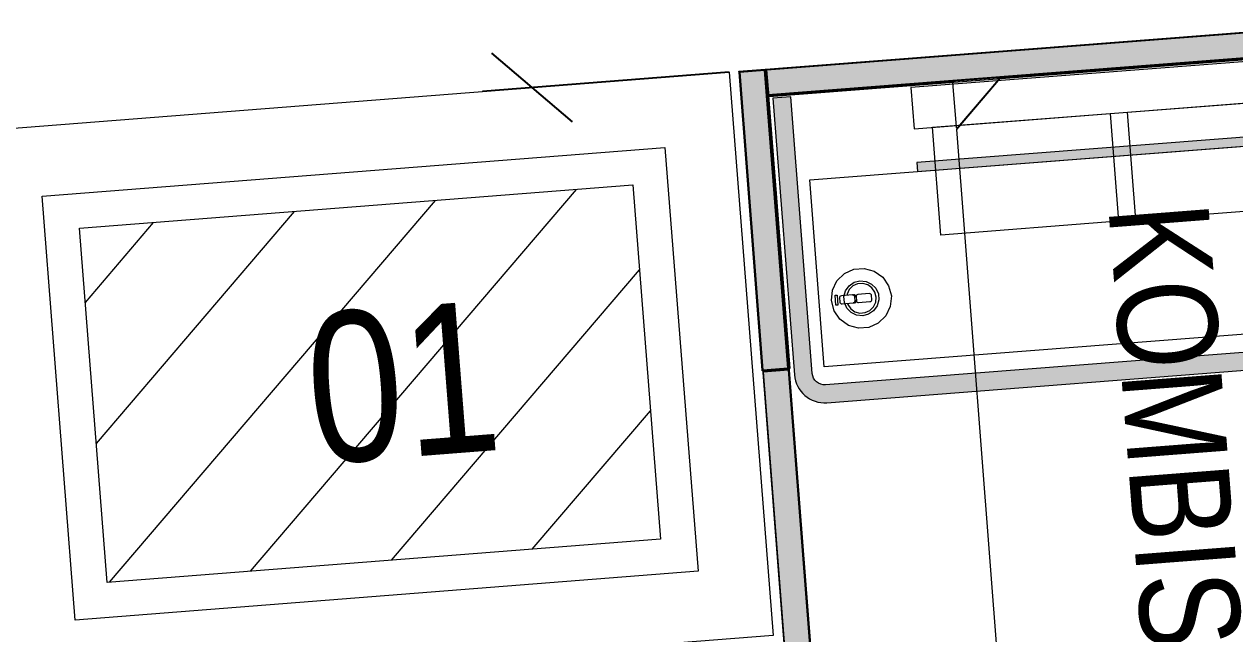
# Model space of a CAD drawing. Header units: millimetres. Extents: x 1954135 to 2038297, y 1349223 to 1397094.
# Drawn here: x 2005114 to 2006325, y 1381123 to 1381732 of the extents above; entities that cross this region are included whole.
import ezdxf
from ezdxf.enums import TextEntityAlignment as Align

# ---------------------------------------------------------------- set-up
doc = ezdxf.new("R2010")
doc.units = ezdxf.units.MM
doc.header["$MEASUREMENT"] = 0
doc.layers.get('Defpoints').update_dxf_attribs({"lineweight": 0})
doc.layers.add('01_Grundriss (Construction)', color=7, linetype='Continuous', lineweight=0)
doc.layers.add('10_Einrichtung', color=7, linetype='Continuous', lineweight=0)
doc.styles.add('Rossmann', font='ARIALN.TTF', dxfattribs={"height": 100})
doc.styles.add('Style-Arial Narrow', font='ARIALN.TTF')
doc.dimstyles.new('Rossmann', dxfattribs={"dimtxt": 100, "dimasz": 75, "dimexe": 50, "dimexo": 0.0625, "dimgap": 50, "dimtad": 1, "dimdec": 3, "dimlfac": 0.001, "dimzin": 3, "dimtxsty": 'Rossmann', "dimcen": 0, "dimadec": 3, "dimazin": 0, "dimtfac": 1, "dimtdec": 0, "dimtofl": 0, "dimtmove": 0, "dimatfit": 1, "dimfxl": 200, "dimfxlon": 1, "dimfrac": 2, "dimtolj": 1, "dimtzin": 3, "dimarcsym": 0})

# ---------------------------------------------------------------- blocks, each defined once
blk = doc.blocks.new('Kombistation Anker')
at = {"layer": '10_Einrichtung', "linetype": 'Continuous', "lineweight": 0, "true_color": 0xe94e1b}
for points in [[(-595.9, -273.8), (-595.9, 299.8), (-569, 299.8), (-569, -273.8)], [(-595.9, -301.1), (-595.9, -274.2), (-296.5, -274.2), (-296.5, -301.1)]]:
    blk.add_hatch(color=20, dxfattribs=at).paths.add_polyline_path(points)
at = {"layer": '10_Einrichtung', "linetype": 'Continuous', "lineweight": 0, "true_color": 0x575756}
h = blk.add_hatch(color=251, dxfattribs=at)
edge = h.paths.add_edge_path()
edge.add_line((-567.2, 296), (-567.2, 278.1))
edge.add_line((-567.2, 278.1), (-289.9, 278.1))
edge.add_spline(control_points=[(-289.9, 278.1), (-283.1, 278.1), (-277.5, 272.5), (-277.5, 265.7)], knot_values=[0, 0, 0, 0, 1, 1, 1, 1], degree=3, periodic=0)
edge.add_line((-277.5, 265.7), (-277.5, -239.7))
edge.add_spline(control_points=[(-277.5, -239.7), (-277.5, -246.5), (-283.1, -252.1), (-289.9, -252.1)], knot_values=[0, 0, 0, 0, 1, 1, 1, 1], degree=3, periodic=0)
edge.add_line((-289.9, -252.1), (-567.2, -252.1))
edge.add_line((-567.2, -252.1), (-567.2, -270))
edge.add_line((-567.2, -270), (-289.9, -270))
edge.add_spline(control_points=[(-289.9, -270), (-273.2, -270), (-259.6, -256.4), (-259.6, -239.7)], knot_values=[0, 0, 0, 0, 1, 1, 1, 1], degree=3, periodic=0)
edge.add_line((-259.6, -239.7), (-259.6, 265.7))
edge.add_spline(control_points=[(-259.6, 265.7), (-259.6, 282.4), (-273.2, 296), (-289.9, 296)], knot_values=[0, 0, 0, 0, 1, 1, 1, 1], degree=3, periodic=0)
edge.add_line((-289.9, 296), (-567.2, 296))
at = {"layer": '10_Einrichtung', "linetype": 'Continuous', "lineweight": 0, "true_color": 0x575756, "extrusion": (0, 0, -1)}
blk.add_hatch(color=251, dxfattribs=at).paths.add_polyline_path([(492, -131.6), (483, -131.6), (483, 279.1), (492, 279.1)])
at = {"layer": '10_Einrichtung', "color": 18, "lineweight": 0, "true_color": 0x000000}
for p, q in [((-596.7, -300.9), (-596.7, 301.3)), ((-596.7, -274.6), (-596.7, 299.5)), ((-596, 299.5), (-596, -274.6)), ((-596, -274.6), (-596, 299.5)), ((-570.9, -274.6), (-570.9, 299.5)), ((-570.9, 299.5), (-570.9, -274.6)), ((-570.2, 299.5), (-570.2, -274.6)), ((-569.6, -41.4), (-569.6, 252)), ((-569.6, -31.4), (-569.6, 17.7)), ((-521.9, -89.1), (-569.6, -41.4)), ((522.7, -89.1), (-521.9, -89.1)), ((-380.3, -174.3), (-371.3, -169.1)), ((-371.3, -169.1), (-361, -167.2)), ((-361, -167.2), (-350.7, -169.1)), ((-350.7, -169.1), (-341.7, -174.3)), ((-387, -182.3), (-380.3, -174.3)), ((-341.7, -174.3), (-335, -182.3)), ((-390.6, -192.1), (-387, -182.3)), ((-390.6, -202.5), (-390.6, -192.1)), ((-373.9, -189.8), (-375.6, -194.7)), ((-370.6, -185.9), (-373.9, -189.8)), ((-366.1, -183.3), (-370.6, -185.9)), ((-361, -182.4), (-366.1, -183.3)), ((-355.9, -183.3), (-361, -182.4)), ((-351.4, -185.9), (-355.9, -183.3)), ((-348.1, -189.8), (-351.4, -185.9)), ((-346.4, -194.7), (-348.1, -189.8)), ((-335, -182.3), (-331.4, -192.1)), ((-331.4, -192.1), (-331.4, -202.5)), ((-387, -212.3), (-390.6, -202.5)), ((-375.6, -194.7), (-375.6, -199.9)), ((-375.6, -199.9), (-373.9, -204.7)), ((-373.9, -204.7), (-370.6, -208.7)), ((-364.9, -203.8), (-365, -204.4)), ((-365, -204.4), (-364.9, -203.8)), ((-365, -205.7), (-365, -204.4)), ((-364.9, -205.1), (-365, -205.7)), ((-364.6, -203.2), (-364.9, -203.8)), ((-364.9, -203.8), (-364.6, -203.2)), ((-364.6, -204.5), (-364.9, -205.1)), ((-364.2, -202.8), (-364.6, -203.2)), ((-364.6, -203.2), (-364.2, -202.8)), ((-364.2, -204.1), (-364.6, -204.5)), ((-363.6, -202.5), (-364.2, -202.8)), ((-364.2, -202.8), (-363.6, -202.5)), ((-363.6, -203.8), (-364.2, -204.1)), ((-363.6, -202.5), (-363.3, -202.4)), ((-363.1, -202.5), (-363.6, -202.5)), ((-363, -203.7), (-363.6, -203.8)), ((-363, -202.5), (-363, -203.7)), ((-359, -203.7), (-363, -203.7)), ((-359, -202.5), (-359, -203.7)), ((-358.4, -203.8), (-359, -203.7)), ((-358.4, -202.5), (-358.9, -202.5)), ((-358.7, -202.4), (-358.4, -202.5)), ((-357.8, -202.8), (-358.4, -202.5)), ((-358.4, -202.5), (-357.8, -202.8)), ((-357.8, -204.1), (-358.4, -203.8)), ((-357.4, -203.2), (-357.8, -202.8)), ((-357.8, -202.8), (-357.4, -203.2)), ((-357.4, -204.5), (-357.8, -204.1)), ((-357.1, -203.8), (-357.4, -203.2)), ((-357.4, -203.2), (-357.1, -203.8)), ((-357.1, -205.1), (-357.4, -204.5)), ((-357, -204.4), (-357.1, -203.8)), ((-357.1, -203.8), (-357, -204.4)), ((-357, -205.7), (-357.1, -205.1)), ((-357, -204.4), (-357, -205.7)), ((-351.4, -208.7), (-348.1, -204.7)), ((-348.1, -204.7), (-346.4, -199.9)), ((-346.4, -199.9), (-346.4, -194.7)), ((-331.4, -202.5), (-335, -212.3)), ((-380.3, -220.3), (-387, -212.3)), ((-370.6, -208.7), (-366.1, -211.2)), ((-366.1, -211.2), (-365, -211.4)), ((-357, -211.4), (-355.9, -211.2)), ((-355.9, -211.2), (-351.4, -208.7)), ((-335, -212.3), (-341.7, -220.3)), ((-371.3, -225.5), (-380.3, -220.3)), ((-361, -227.3), (-371.3, -225.5)), ((-366, -223.3), (-366, -221.3)), ((-366, -221.3), (-356, -221.3)), ((-356, -223.3), (-366, -223.3)), ((-350.7, -225.5), (-361, -227.3)), ((-356, -221.3), (-356, -223.3)), ((-341.7, -220.3), (-350.7, -225.5)), ((-596.7, -275.4), (-596.7, -274.6)), ((-596.7, -274.6), (-570.2, -274.6)), ((-596, -274.6), (-596.7, -274.6)), ((-570.2, -275.4), (-596.7, -275.4)), ((-596.7, -301.8), (-596.7, -275.4)), ((-596.7, -275.4), (-595.9, -275.4)), ((-570.9, -274.6), (-596, -274.6)), ((-595.9, -275.4), (-595.9, -301.8)), ((-595.9, -276.1), (-595.9, -275.4)), ((-595.9, -275.4), (-297.1, -275.4)), ((-297.1, -276.1), (-595.9, -276.1)), ((-595.9, -301.1), (-595.9, -276.1)), ((-595.9, -276.1), (-297.1, -276.1)), ((-570.2, -274.6), (-570.9, -274.6)), ((-570.2, -274.6), (-570.2, -275.4)), ((-297.1, -301.8), (-297.1, -275.4)), ((-297.1, -275.4), (-296.3, -275.4)), ((-297.1, -275.4), (-297.1, -276.1)), ((-297.1, -276.1), (-297.1, -301.1)), ((-296.3, -301), (-296.3, -275.4)), ((-296.3, -275.4), (-295.3, -275.4)), ((-296.3, -275.4), (-296.3, -301.8)), ((-295.3, -275.4), (-295.3, -301)), ((-295.3, -275.5), (-295.3, -275.4)), ((-295.3, -275.4), (595.7, -275.4)), ((595.7, -275.5), (-295.3, -275.5)), ((-295.3, -300.9), (-295.3, -275.5)), ((-295.3, -275.5), (595.7, -275.5)), ((595.7, -300.9), (-596.7, -300.9)), ((-595.9, -301.8), (-596.7, -301.8)), ((-595.9, -301.8), (-595.9, -301.1)), ((-595.9, -301.1), (-297.1, -301.1)), ((-297.1, -301.1), (-595.9, -301.1)), ((-297.1, -301.8), (-595.9, -301.8)), ((-297.1, -301.1), (-297.1, -301.8)), ((-296.3, -301.8), (-297.1, -301.8)), ((-295.3, -301), (-296.3, -301)), ((-295.3, -301), (-295.3, -300.9)), ((-295.3, -300.9), (595.7, -300.9)), ((595.7, -300.9), (-295.3, -300.9)), ((595.7, -301), (-295.3, -301))]:
    blk.add_line(p, q, dxfattribs=at)
at = {"layer": '10_Einrichtung', "lineweight": 0}
for p, q in [((-596.7, -274.6), (-596.7, 299.5)), ((-596, 299.5), (-596, -274.6)), ((-596, -274.6), (-596, 299.5)), ((-570.9, -274.6), (-570.9, 299.5)), ((-570.9, 299.5), (-570.9, -274.6)), ((-570.2, 299.5), (-570.2, -274.6)), ((-596.7, -275.4), (-596.7, -274.6)), ((-596.7, -274.6), (-570.2, -274.6)), ((-596, -274.6), (-596.7, -274.6)), ((-570.2, -275.4), (-596.7, -275.4)), ((-596.7, -301.8), (-596.7, -275.4)), ((-596.7, -275.4), (-595.9, -275.4)), ((-570.9, -274.6), (-596, -274.6)), ((-595.9, -275.4), (-595.9, -301.8)), ((-595.9, -276.1), (-595.9, -275.4)), ((-595.9, -275.4), (-297.1, -275.4)), ((-297.1, -276.1), (-595.9, -276.1)), ((-595.9, -301.1), (-595.9, -276.1)), ((-595.9, -276.1), (-297.1, -276.1)), ((-570.2, -274.6), (-570.9, -274.6)), ((-570.2, -274.6), (-570.2, -275.4)), ((-297.1, -301.8), (-297.1, -275.4)), ((-297.1, -275.4), (-296.3, -275.4)), ((-297.1, -275.4), (-297.1, -276.1)), ((-297.1, -276.1), (-297.1, -301.1)), ((-296.3, -301), (-296.3, -275.4)), ((-296.3, -275.4), (-295.3, -275.4)), ((-296.3, -275.4), (-296.3, -301.8)), ((-295.3, -275.4), (-295.3, -301)), ((-295.3, -275.5), (-295.3, -275.4)), ((-295.3, -275.4), (595.7, -275.4)), ((595.7, -275.5), (-295.3, -275.5)), ((-295.3, -300.9), (-295.3, -275.5)), ((-295.3, -275.5), (595.7, -275.5)), ((-595.9, -301.8), (-596.7, -301.8)), ((-595.9, -301.8), (-595.9, -301.1)), ((-595.9, -301.1), (-297.1, -301.1)), ((-297.1, -301.1), (-595.9, -301.1)), ((-297.1, -301.8), (-595.9, -301.8)), ((-297.1, -301.1), (-297.1, -301.8)), ((-296.3, -301.8), (-297.1, -301.8)), ((-295.3, -301), (-296.3, -301)), ((-295.3, -301), (-295.3, -300.9)), ((-295.3, -300.9), (595.7, -300.9)), ((595.7, -300.9), (-295.3, -300.9)), ((595.7, -301), (-295.3, -301))]:
    blk.add_line(p, q, dxfattribs=at)
at = {"layer": '10_Einrichtung', "color": 7, "linetype": 'Continuous', "lineweight": 0, "true_color": 0xeeeeee, "flags": 128}
for points in [[(-596, -274.6), (-596.7, -274.6), (-596.7, 299.5), (-596, 299.5)], [(-570.9, -274.6), (-596, -274.6), (-596, 299.5), (-570.9, 299.5)], [(-570.2, -274.6), (-570.9, -274.6), (-570.9, 299.5), (-570.2, 299.5)], [(-570.2, -275.4), (-596.7, -275.4), (-596.7, -274.6), (-570.2, -274.6)], [(-596.7, -301.8), (-596.7, -275.4), (-595.9, -275.4), (-595.9, -301.8)], [(-595.9, -276.1), (-595.9, -275.4), (-297.1, -275.4), (-297.1, -276.1)], [(-595.9, -301.1), (-595.9, -276.1), (-297.1, -276.1), (-297.1, -301.1)], [(-297.1, -301.8), (-297.1, -275.4), (-296.3, -275.4), (-296.3, -301.8)], [(-295.3, -275.4), (-295.3, -301), (-296.3, -301), (-296.3, -275.4)], [(595.7, -275.4), (595.7, -275.5), (-295.3, -275.5), (-295.3, -275.4)], [(595.7, -275.5), (595.7, -300.9), (-295.3, -300.9), (-295.3, -275.5)], [(-595.9, -301.8), (-595.9, -301.1), (-297.1, -301.1), (-297.1, -301.8)], [(595.7, -300.9), (595.7, -301), (-295.3, -301), (-295.3, -300.9)]]:
    blk.add_lwpolyline(points, close=True, dxfattribs=at)
at = {"layer": '10_Einrichtung', "color": 18, "lineweight": 0, "true_color": 0x000000, "flags": 128}
for points in [[(-569, 299.8), (-569, -273.8), (-595.9, -273.8), (-595.9, 299.8)], [(-595.9, -274.2), (-296.5, -274.2), (-296.5, -301.1), (-595.9, -301.1)]]:
    blk.add_lwpolyline(points, close=True, dxfattribs=at)
at = {"layer": '10_Einrichtung', "color": 250, "lineweight": 0, "true_color": 0x1d1d1b, "flags": 128}
for points in [[(-525.9, 279.1), (-567.2, 279.1), (-567.2, -131.6), (-525.9, -131.6)], [(-525.9, 260.7), (-417.9, 260.7), (-417.9, 82.4), (-525.9, 82.4)], [(-483, 260.7), (-295.6, 260.7), (-295.6, -239.6), (-483, -239.6)], [(-525.9, 65.1), (-417.9, 65.1), (-417.9, -113.2), (-525.9, -113.2)]]:
    blk.add_lwpolyline(points, close=True, dxfattribs=at)
at = {"layer": '10_Einrichtung', "lineweight": 0, "flags": 128}
blk.add_lwpolyline([(-483, 279.1), (-492, 279.1), (-492, -131.6), (-483, -131.6)], close=True, dxfattribs=at)
at = {"layer": '10_Einrichtung', "color": 18, "lineweight": 0, "true_color": 0x000000}
for points in [[(-596, 299.5), (-596, 299.5), (-596, -274.6), (-596, -274.6)], [(-570.9, 299.5), (-570.9, 299.5), (-570.9, -274.6), (-570.9, -274.6)], [(-570.2, 300.3), (-570.2, 300.3), (-570.2, -275.4), (-570.2, -275.4)], [(-569.2, -41.8), (-569.2, -41.8), (-569.2, -43), (-569.2, -43)], [(-569.2, -89.6), (-569.2, -89.6), (-569.2, -274.4), (-569.2, -274.4)], [(570, -274.4), (570, -274.4), (-570.2, -274.4), (-570.2, -274.4)], [(-296.3, -275.4), (-296.3, -275.4), (-570.2, -275.4), (-570.2, -275.4)], [(-570.1, -275.4), (-570.1, -275.4), (-570.2, -275.4), (-570.2, -275.4)], [(511, -275.4), (511, -275.4), (-295.3, -275.4), (-295.3, -275.4)], [(595.7, -301), (595.7, -301), (-295.3, -301), (-295.3, -301)]]:
    blk.add_open_spline(points, degree=3, dxfattribs=at)
at = {"layer": '10_Einrichtung', "lineweight": 0}
for points in [[(-567.2, 296), (-567.2, 296), (-289.9, 296), (-289.9, 296), (-273.2, 296), (-259.6, 282.4), (-259.6, 265.7), (-259.6, 265.7), (-259.6, -239.7), (-259.6, -239.7), (-259.6, -256.4), (-273.2, -270), (-289.9, -270), (-289.9, -270), (-567.2, -270), (-567.2, -270), (-567.2, -270), (-567.2, -252.1), (-567.2, -252.1), (-567.2, -252.1), (-289.9, -252.1), (-289.9, -252.1), (-283.1, -252.1), (-277.5, -246.5), (-277.5, -239.7), (-277.5, -239.7), (-277.5, 265.7), (-277.5, 265.7), (-277.5, 272.5), (-283.1, 278.1), (-289.9, 278.1), (-289.9, 278.1), (-567.2, 278.1), (-567.2, 278.1), (-567.2, 278.1), (-567.2, 296), (-567.2, 296)], [(-359, -202.4), (-359, -202.4), (-363, -202.4), (-363, -202.4), (-363.5, -202.4), (-364, -202.2), (-364.4, -201.8), (-364.8, -201.3), (-365, -200.9), (-365, -200.4), (-365, -200.4), (-365, -189), (-365, -189), (-365, -188.4), (-364.8, -188), (-364.4, -187.5), (-364, -187.1), (-363.5, -186.9), (-363, -186.9), (-363, -186.9), (-359, -186.9), (-359, -186.9), (-358.5, -186.9), (-358, -187.1), (-357.6, -187.5), (-357.2, -187.9), (-357, -188.4), (-357, -189), (-357, -189), (-357, -200.4), (-357, -200.4), (-357, -200.9), (-357.2, -201.3), (-357.6, -201.8), (-358, -202.2), (-358.5, -202.4), (-359, -202.4)], [(-359, -219.1), (-359, -219.1), (-363, -219.1), (-363, -219.1), (-363.5, -219.1), (-364, -218.9), (-364.4, -218.5), (-364.8, -218), (-365, -217.5), (-365, -217), (-365, -217), (-365, -205.9), (-365, -205.9), (-365, -205.3), (-364.8, -204.9), (-364.4, -204.5), (-364, -204), (-363.5, -203.8), (-363, -203.8), (-363, -203.8), (-359, -203.8), (-359, -203.8), (-358.5, -203.8), (-358, -204), (-357.6, -204.5), (-357.2, -204.9), (-357, -205.3), (-357, -205.9), (-357, -205.9), (-357, -217), (-357, -217), (-357, -217.5), (-357.2, -218), (-357.6, -218.5), (-358, -218.9), (-358.5, -219.1), (-359, -219.1)]]:
    blk.add_open_spline(points, degree=3, knots=[0, 0, 0, 0, 1, 1, 1, 2, 2, 2, 3, 3, 3, 4, 4, 4, 5, 5, 5, 6, 6, 6, 7, 7, 7, 8, 8, 8, 9, 9, 9, 10, 10, 10, 11, 11, 11, 12, 12, 12, 12], dxfattribs=at)
at = {"layer": '10_Einrichtung', "color": 18, "lineweight": 0, "true_color": 0x000000}
for points, knots in [([(-523.5, -88.5), (-523.5, -88.5), (-523.5, -88.8), (-523.5, -88.8), (-523.5, -88.8), (-523.6, -89.1), (-523.6, -89.1), (-523.6, -89.1), (-523.9, -89.4), (-523.9, -89.4), (-523.9, -89.4), (-524.2, -89.6), (-524.2, -89.6), (-524.2, -89.6), (-524.5, -89.6), (-524.5, -89.6), (-524.5, -89.6), (-569.1, -89.6), (-569.1, -89.6), (-569.1, -89.6), (-569.4, -89.6), (-569.4, -89.6), (-569.4, -89.6), (-569.7, -89.4), (-569.7, -89.4), (-569.7, -89.4), (-569.9, -89.2), (-569.9, -89.2), (-569.9, -89.2), (-570.1, -88.9), (-570.1, -88.9), (-570.1, -88.9), (-570.1, -88.6), (-570.1, -88.6), (-570.1, -88.6), (-570.1, -44), (-570.1, -44), (-570.1, -44), (-570.1, -43.6), (-570.1, -43.6), (-570.1, -43.6), (-569.9, -43.4), (-569.9, -43.4), (-569.9, -43.4), (-569.7, -43.1), (-569.7, -43.1), (-569.7, -43.1), (-569.4, -43), (-569.4, -43), (-569.4, -43), (-569, -43), (-569, -43), (-569, -43), (-568.7, -43.1), (-568.7, -43.1), (-568.7, -43.1), (-568.4, -43.3), (-568.4, -43.3), (-568.4, -43.3), (-523.8, -87.9), (-523.8, -87.9), (-523.8, -87.9), (-523.6, -88.2), (-523.6, -88.2), (-523.6, -88.2), (-523.5, -88.5), (-523.5, -88.5)], [0, 0, 0, 0, 1, 1, 1, 2, 2, 2, 3, 3, 3, 4, 4, 4, 5, 5, 5, 6, 6, 6, 7, 7, 7, 8, 8, 8, 9, 9, 9, 10, 10, 10, 11, 11, 11, 12, 12, 12, 13, 13, 13, 14, 14, 14, 15, 15, 15, 16, 16, 16, 17, 17, 17, 18, 18, 18, 19, 19, 19, 20, 20, 20, 21, 21, 21, 22, 22, 22, 22]), ([(-343.5, -197.3), (-343.5, -197.3), (-344.5, -191.3), (-344.5, -191.3), (-344.5, -191.3), (-347.6, -186), (-347.6, -186), (-347.6, -186), (-352.2, -182.1), (-352.2, -182.1), (-352.2, -182.1), (-358, -180), (-358, -180), (-358, -180), (-364, -180), (-364, -180), (-364, -180), (-369.8, -182.1), (-369.8, -182.1), (-369.8, -182.1), (-374.4, -186), (-374.4, -186), (-374.4, -186), (-377.5, -191.3), (-377.5, -191.3), (-377.5, -191.3), (-378.5, -197.3), (-378.5, -197.3), (-378.5, -197.3), (-377.5, -203.3), (-377.5, -203.3), (-377.5, -203.3), (-374.4, -208.5), (-374.4, -208.5), (-374.4, -208.5), (-369.8, -212.4), (-369.8, -212.4), (-369.8, -212.4), (-364, -214.5), (-364, -214.5), (-364, -214.5), (-358, -214.5), (-358, -214.5), (-358, -214.5), (-352.2, -212.4), (-352.2, -212.4), (-352.2, -212.4), (-347.6, -208.5), (-347.6, -208.5), (-347.6, -208.5), (-344.5, -203.3), (-344.5, -203.3), (-344.5, -203.3), (-343.5, -197.3), (-343.5, -197.3)], [0, 0, 0, 0, 1, 1, 1, 2, 2, 2, 3, 3, 3, 4, 4, 4, 5, 5, 5, 6, 6, 6, 7, 7, 7, 8, 8, 8, 9, 9, 9, 10, 10, 10, 11, 11, 11, 12, 12, 12, 13, 13, 13, 14, 14, 14, 15, 15, 15, 16, 16, 16, 17, 17, 17, 18, 18, 18, 18]), ([(-359, -202.4), (-359, -202.4), (-363, -202.4), (-363, -202.4), (-363.5, -202.4), (-364, -202.2), (-364.4, -201.8), (-364.8, -201.3), (-365, -200.9), (-365, -200.4), (-365, -200.4), (-365, -189), (-365, -189), (-365, -188.4), (-364.8, -188), (-364.4, -187.5), (-364, -187.1), (-363.5, -186.9), (-363, -186.9), (-363, -186.9), (-359, -186.9), (-359, -186.9), (-358.5, -186.9), (-358, -187.1), (-357.6, -187.5), (-357.2, -187.9), (-357, -188.4), (-357, -189), (-357, -189), (-357, -200.4), (-357, -200.4), (-357, -200.9), (-357.2, -201.3), (-357.6, -201.8), (-358, -202.2), (-358.5, -202.4), (-359, -202.4)], [0, 0, 0, 0, 1, 1, 1, 2, 2, 2, 3, 3, 3, 4, 4, 4, 5, 5, 5, 6, 6, 6, 7, 7, 7, 8, 8, 8, 9, 9, 9, 10, 10, 10, 11, 11, 11, 12, 12, 12, 12]), ([(-359, -219.1), (-359, -219.1), (-363, -219.1), (-363, -219.1), (-363.5, -219.1), (-364, -218.9), (-364.4, -218.5), (-364.8, -218), (-365, -217.5), (-365, -217), (-365, -217), (-365, -205.9), (-365, -205.9), (-365, -205.3), (-364.8, -204.9), (-364.4, -204.5), (-364, -204), (-363.5, -203.8), (-363, -203.8), (-363, -203.8), (-359, -203.8), (-359, -203.8), (-358.5, -203.8), (-358, -204), (-357.6, -204.5), (-357.2, -204.9), (-357, -205.3), (-357, -205.9), (-357, -205.9), (-357, -217), (-357, -217), (-357, -217.5), (-357.2, -218), (-357.6, -218.5), (-358, -218.9), (-358.5, -219.1), (-359, -219.1)], [0, 0, 0, 0, 1, 1, 1, 2, 2, 2, 3, 3, 3, 4, 4, 4, 5, 5, 5, 6, 6, 6, 7, 7, 7, 8, 8, 8, 9, 9, 9, 10, 10, 10, 11, 11, 11, 12, 12, 12, 12])]:
    blk.add_open_spline(points, degree=3, knots=knots, dxfattribs=at)
at = {"layer": '10_Einrichtung', "color": 7, "linetype": 'Continuous', "lineweight": 0, "true_color": 0xeeeeee}
for points in [[(-596, -274.6), (-596.7, -274.6), (-596, 299.5), (-596.7, 299.5)], [(-570.2, -274.6), (-570.9, -274.6), (-570.2, 299.5), (-570.9, 299.5)], [(-570.2, -275.4), (-596.7, -275.4), (-570.2, -274.6), (-596.7, -274.6)], [(-595.9, -276.1), (-595.9, -275.4), (-297.1, -276.1), (-297.1, -275.4)], [(595.7, -300.9), (595.7, -301), (-295.3, -300.9), (-295.3, -301)]]:
    blk.add_solid(points, dxfattribs=at)
at = {"layer": '10_Einrichtung', "color": 7, "linetype": 'Continuous', "lineweight": 0, "true_color": 0xeeeeee, "extrusion": (0, 0, -1)}
for points in [[(570.9, -274.6), (596, -274.6), (570.9, 299.5), (596, 299.5)], [(596.7, -301.8), (596.7, -275.4), (595.9, -301.8), (595.9, -275.4)], [(595.9, -301.1), (595.9, -276.1), (297.1, -301.1), (297.1, -276.1)], [(297.1, -301.8), (297.1, -275.4), (296.3, -301.8), (296.3, -275.4)], [(295.3, -275.4), (295.3, -301), (296.3, -275.4), (296.3, -301)], [(-595.7, -275.4), (-595.7, -275.5), (295.3, -275.4), (295.3, -275.5)], [(-595.7, -275.5), (-595.7, -300.9), (295.3, -275.5), (295.3, -300.9)], [(595.9, -301.8), (595.9, -301.1), (297.1, -301.8), (297.1, -301.1)]]:
    blk.add_solid(points, dxfattribs=at)
blk = doc.blocks.new('GeEntK-A')
at = {"layer": '10_Einrichtung', "color": 18, "lineweight": 0, "true_color": 0x000000}
blk.add_blockref('Kombistation Anker', (-0.4, 300.6), dxfattribs=at)
at = {"layer": '10_Einrichtung', "linetype": 'Continuous', "insert": (0, 405.9), "char_height": 100, "attachment_point": 5}
blk.add_mtext('\\FArial Narrow;KOMBISTATION', dxfattribs=at)
blk = doc.blocks.new('_Oblique-1')
at = {"color": 0, "linetype": 'ByBlock', "lineweight": -2}
blk.add_line((0.5, 0.5), (-0.5, -0.5), dxfattribs=at)
blk = doc.blocks.new('*D1575')
at = {"layer": '10_Einrichtung', "color": 0, "linetype": 'ByBlock', "lineweight": -2, "transparency": 16777216}
for p, q in [((2005507.4, 1382494.3), (2005607, 1382502.1)), ((2005819.2, 1381684.4), (2005572.3, 1381665.1))]:
    blk.add_line(p, q, dxfattribs=at)
at = {"layer": '10_Einrichtung', "color": 0, "linetype": 'Continuous', "lineweight": -2, "transparency": 16777216}
blk.add_line((2005616.2, 1381743.7), (2005563.1, 1382423.4), dxfattribs=at)
at = {"layer": 'Defpoints', "color": 0, "linetype": 'Continuous', "lineweight": 0, "transparency": 16777216}
for p in [(2005557.2, 1382498.2), (2005507.4, 1382494.3), (2005819.3, 1381684.4)]:
    blk.add_point(p, dxfattribs=at)
at = {"layer": '10_Einrichtung', "color": 0, "linetype": 'Continuous', "lineweight": -2, "transparency": 16777216, "xscale": 75, "yscale": 75, "zscale": 75}
for p, rotation in [((2005557.2, 1382498.2), 94.4753740006595), ((2005622.1, 1381669), 274.4753740006595)]:
    blk.add_blockref('_Oblique-1', p, dxfattribs=dict(at, rotation=rotation))
at = {"layer": '10_Einrichtung', "color": 0, "linetype": 'Continuous', "lineweight": 0, "transparency": 16777216, "insert": (2005479.9, 1382075), "char_height": 100, "attachment_point": 5, "rotation": 94.4754, "style": 'Style-Arial Narrow'}
blk.add_mtext('\\A1;0,832', dxfattribs=at)

msp = doc.modelspace()

# ---------------------------------------------------------------- hatches: boundary and pattern name
at = {"layer": '01_Grundriss (Construction)', "linetype": 'Continuous', "lineweight": 0}
h = msp.add_hatch(dxfattribs=at)
h.set_pattern_fill('HATCH', style=0, pattern_type=2)
h.set_pattern_definition([(49.475, (2005974.12, 1381619.18), (-76.013, 64.977), [])])
h.paths.add_polyline_path([(2005169.4796, 1381528.206), (2005722.7873, 1381571.513), (2005750.4882, 1381217.5954), (2005197.1804, 1381174.2884)], flags=0)

# ---------------------------------------------------------------- linework, layer by layer
at = {"layer": '01_Grundriss (Construction)', "color": 253, "linetype": 'Continuous', "lineweight": 13, "flags": 128}
msp.add_lwpolyline([(2005056.6065, 1381624.6927), (2005819.274, 1381684.3861), (2005863.3613, 1381121.1088), (2005100.6938, 1381061.4154)], close=True, dxfattribs=at)
at = {"layer": '01_Grundriss (Construction)', "color": 5, "linetype": 'Continuous', "lineweight": 13, "flags": 128}
msp.add_lwpolyline([(2005131.8552, 1381560.3683), (2005754.9496, 1381609.1374), (2005788.1126, 1381185.4332), (2005165.0182, 1381136.6641)], close=True, dxfattribs=at)
at = {"layer": '01_Grundriss (Construction)', "color": 7, "linetype": 'Continuous', "lineweight": 0, "flags": 128}
msp.add_lwpolyline([(2005169.4796, 1381528.206), (2005722.7873, 1381571.513), (2005750.4882, 1381217.5954), (2005197.1804, 1381174.2884)], close=True, dxfattribs=at)
msp.add_lwpolyline([(2005169.4796, 1381528.206), (2005722.7873, 1381571.513), (2005750.4882, 1381217.5954), (2005197.1804, 1381174.2884)], close=True, dxfattribs=at)

# ---------------------------------------------------------------- block references
at = {"layer": '10_Einrichtung', "linetype": 'Continuous', "rotation": 274.4372250426337}
msp.add_blockref('GeEntK-A', (2005876.3955, 1381089.9601), dxfattribs=at)

# ---------------------------------------------------------------- texts
at = {"layer": '01_Grundriss (Construction)', "color": 5, "linetype": 'Continuous', "lineweight": 0, "style": 'Rossmann'}
msp.add_text('01', height=150, rotation=4.475374, dxfattribs=at).set_placement((2005391.537, 1381441.7274), align=Align.TOP_LEFT)

# ---------------------------------------------------------------- dimensions: what is measured, and where the dimension line sits
at = {"layer": '10_Einrichtung', "linetype": 'Continuous', "lineweight": 0}
dim = msp.add_linear_dim(base=(2005557.2002, 1382498.1659), p1=(2005819.274, 1381684.3861), p2=(2005507.3526, 1382494.2644), angle=94.475374, dimstyle='Rossmann', override={"dimtxsty": 'Style-Arial Narrow', "dimblk": '_Oblique-1', "dimtdec": 3, "dimfrac": 0}, dxfattribs=at)
dim.commit()
dim.dimension.update_dxf_attribs({"geometry": '*D1575', "text_midpoint": (2005479.8913, 1382074.9689)})

doc.saveas('drawing.dxf')
